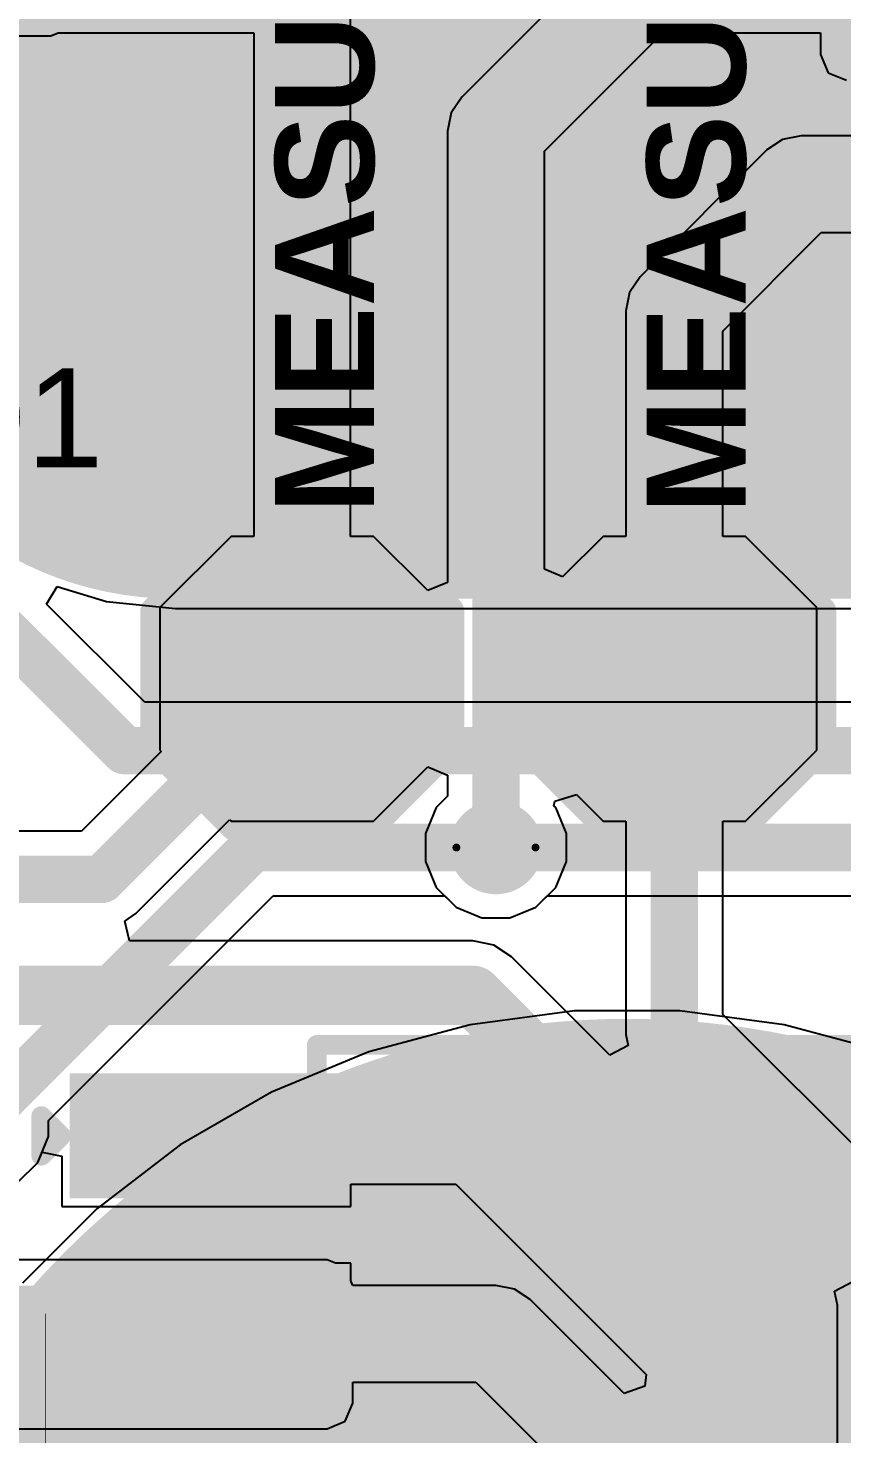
# Model space of a CAD drawing. Header units: inches. Extents: x 0 to 13.7, y 0 to 1.9.
# Drawn here: x 0.1928 to 0.3984, y 0.3242 to 0.6795 of the extents above; entities that cross this region are included whole.
import ezdxf

# ---------------------------------------------------------------- set-up
doc = ezdxf.new("R2010")
doc.units = ezdxf.units.IN
doc.header["$MEASUREMENT"] = 0
for name, color, linetype in [('Bottom Layer', 5, 'Continuous'), ('Bottom Paste', 16, 'Continuous'), ('Bottom Solder', 6, 'Continuous'), ('Drill Drawing', 1, 'Continuous'), ('Top Layer', 1, 'Continuous'), ('Top Overlay', 2, 'Continuous'), ('Top Paste', 8, 'Continuous'), ('Top Solder', 216, 'Continuous'), ('Via Holes', 16, 'Continuous')]:
    doc.layers.add(name, color=color, linetype=linetype)
doc.styles.add('Arial', font='', dxfattribs={"height": 0.2})
doc.styles.add('Arial_Bold', font='', dxfattribs={"height": 0.2})
doc.styles.get('Arial').set_extended_font_data('Arial')
doc.styles.get('Arial_Bold').set_extended_font_data('Arial', bold=True)

# ---------------------------------------------------------------- blocks, each defined once
blk = doc.blocks.new('T__________5')
at = {"layer": 'Top Layer'}
blk.add_hatch(color=1, dxfattribs=at).paths.add_polyline_path([(0.015, 0.03), (-0.015, 0.03), (-0.03, 0.015), (-0.03, -0.015), (-0.015, -0.03), (0.015, -0.03), (0.03, -0.015), (0.03, 0.015)])
at = {"layer": 'Top Paste'}
blk.add_hatch(color=8, dxfattribs=at).paths.add_polyline_path([(0.015, 0.03), (-0.015, 0.03), (-0.03, 0.015), (-0.03, -0.015), (-0.015, -0.03), (0.015, -0.03), (0.03, -0.015), (0.03, 0.015)])
at = {"layer": 'Top Solder'}
blk.add_hatch(color=216, dxfattribs=at).paths.add_polyline_path([(0.017, 0.034), (-0.017, 0.034), (-0.034, 0.017), (-0.034, -0.017), (-0.017, -0.034), (0.017, -0.034), (0.034, -0.017), (0.034, 0.017)])
at = {"layer": 'Top Overlay'}
for points in [[(-0.037, 0.017, 0.00787, 0.00787, 0), (-0.017, 0.037, 0.00787, 0.00787, 0)], [(-0.017, 0.037, 0.00787, 0.00787, 0), (0.017, 0.037, 0.00787, 0.00787, 0)], [(0.017, 0.037, 0.00787, 0.00787, 0), (0.037, 0.017, 0.00787, 0.00787, 0)], [(-0.037, -0.017, 0.00787, 0.00787, 0), (-0.037, 0.017, 0.00787, 0.00787, 0)], [(0.037, -0.017, 0.00787, 0.00787, 0), (0.037, 0.017, 0.00787, 0.00787, 0)], [(-0.037, -0.017, 0.00787, 0.00787, 0), (-0.017, -0.037, 0.00787, 0.00787, 0)], [(0.017, -0.037, 0.00787, 0.00787, 0), (0.037, -0.017, 0.00787, 0.00787, 0)], [(-0.017, -0.037, 0.00787, 0.00787, 0), (0.017, -0.037, 0.00787, 0.00787, 0)]]:
    blk.add_lwpolyline(points, format="xyseb", dxfattribs=at)
for points in [[(-0.01897, 0.037, 0.00394, 0.00394, 1), (-0.01503, 0.037, 0.00394, 0.00394, 1)], [(-0.01897, 0.037, 0.00394, 0.00394, 1), (-0.01503, 0.037, 0.00394, 0.00394, 1)], [(0.01503, 0.037, 0.00394, 0.00394, 1), (0.01897, 0.037, 0.00394, 0.00394, 1)], [(0.01503, 0.037, 0.00394, 0.00394, 1), (0.01897, 0.037, 0.00394, 0.00394, 1)], [(-0.03897, 0.017, 0.00394, 0.00394, 1), (-0.03503, 0.017, 0.00394, 0.00394, 1)], [(-0.03897, 0.017, 0.00394, 0.00394, 1), (-0.03503, 0.017, 0.00394, 0.00394, 1)], [(0.03503, 0.017, 0.00394, 0.00394, 1), (0.03897, 0.017, 0.00394, 0.00394, 1)], [(0.03503, 0.017, 0.00394, 0.00394, 1), (0.03897, 0.017, 0.00394, 0.00394, 1)], [(-0.03897, -0.017, 0.00394, 0.00394, 1), (-0.03503, -0.017, 0.00394, 0.00394, 1)], [(-0.03897, -0.017, 0.00394, 0.00394, 1), (-0.03503, -0.017, 0.00394, 0.00394, 1)], [(0.03503, -0.017, 0.00394, 0.00394, 1), (0.03897, -0.017, 0.00394, 0.00394, 1)], [(0.03503, -0.017, 0.00394, 0.00394, 1), (0.03897, -0.017, 0.00394, 0.00394, 1)], [(-0.01897, -0.037, 0.00394, 0.00394, 1), (-0.01503, -0.037, 0.00394, 0.00394, 1)], [(-0.01897, -0.037, 0.00394, 0.00394, 1), (-0.01503, -0.037, 0.00394, 0.00394, 1)], [(0.01503, -0.037, 0.00394, 0.00394, 1), (0.01897, -0.037, 0.00394, 0.00394, 1)], [(0.01503, -0.037, 0.00394, 0.00394, 1), (0.01897, -0.037, 0.00394, 0.00394, 1)]]:
    blk.add_lwpolyline(points, format="xyseb", close=True, dxfattribs=at)
blk = doc.blocks.new('T__________12')
at = {"layer": 'Top Layer'}
blk.add_hatch(color=1, dxfattribs=at).paths.add_polyline_path([(0.015, 0.03), (-0.015, 0.03), (-0.03, 0.015), (-0.03, -0.015), (-0.015, -0.03), (0.015, -0.03), (0.03, -0.015), (0.03, 0.015)])
at = {"layer": 'Top Paste'}
blk.add_hatch(color=8, dxfattribs=at).paths.add_polyline_path([(0.015, 0.03), (-0.015, 0.03), (-0.03, 0.015), (-0.03, -0.015), (-0.015, -0.03), (0.015, -0.03), (0.03, -0.015), (0.03, 0.015)])
at = {"layer": 'Top Solder'}
blk.add_hatch(color=216, dxfattribs=at).paths.add_polyline_path([(0.017, 0.034), (-0.017, 0.034), (-0.034, 0.017), (-0.034, -0.017), (-0.017, -0.034), (0.017, -0.034), (0.034, -0.017), (0.034, 0.017)])
at = {"layer": 'Top Overlay'}
for points in [[(-0.037, 0.017, 0.00787, 0.00787, 0), (-0.017, 0.037, 0.00787, 0.00787, 0)], [(0.017, 0.037, 0.00787, 0.00787, 0), (-0.017, 0.037, 0.00787, 0.00787, 0)], [(0.037, 0.017, 0.00787, 0.00787, 0), (0.017, 0.037, 0.00787, 0.00787, 0)], [(-0.037, -0.017, 0.00787, 0.00787, 0), (-0.037, 0.017, 0.00787, 0.00787, 0)], [(0.037, -0.017, 0.00787, 0.00787, 0), (0.037, 0.017, 0.00787, 0.00787, 0)], [(-0.017, -0.037, 0.00787, 0.00787, 0), (-0.037, -0.017, 0.00787, 0.00787, 0)], [(0.017, -0.037, 0.00787, 0.00787, 0), (0.037, -0.017, 0.00787, 0.00787, 0)], [(0.017, -0.037, 0.00787, 0.00787, 0), (-0.017, -0.037, 0.00787, 0.00787, 0)]]:
    blk.add_lwpolyline(points, format="xyseb", dxfattribs=at)
for points in [[(-0.01897, 0.037, 0.00394, 0.00394, 1), (-0.01503, 0.037, 0.00394, 0.00394, 1)], [(-0.01897, 0.037, 0.00394, 0.00394, 1), (-0.01503, 0.037, 0.00394, 0.00394, 1)], [(0.01503, 0.037, 0.00394, 0.00394, 1), (0.01897, 0.037, 0.00394, 0.00394, 1)], [(0.01503, 0.037, 0.00394, 0.00394, 1), (0.01897, 0.037, 0.00394, 0.00394, 1)], [(-0.03897, 0.017, 0.00394, 0.00394, 1), (-0.03503, 0.017, 0.00394, 0.00394, 1)], [(-0.03897, 0.017, 0.00394, 0.00394, 1), (-0.03503, 0.017, 0.00394, 0.00394, 1)], [(0.03503, 0.017, 0.00394, 0.00394, 1), (0.03897, 0.017, 0.00394, 0.00394, 1)], [(0.03503, 0.017, 0.00394, 0.00394, 1), (0.03897, 0.017, 0.00394, 0.00394, 1)], [(-0.03897, -0.017, 0.00394, 0.00394, 1), (-0.03503, -0.017, 0.00394, 0.00394, 1)], [(-0.03897, -0.017, 0.00394, 0.00394, 1), (-0.03503, -0.017, 0.00394, 0.00394, 1)], [(0.03503, -0.017, 0.00394, 0.00394, 1), (0.03897, -0.017, 0.00394, 0.00394, 1)], [(0.03503, -0.017, 0.00394, 0.00394, 1), (0.03897, -0.017, 0.00394, 0.00394, 1)], [(-0.01897, -0.037, 0.00394, 0.00394, 1), (-0.01503, -0.037, 0.00394, 0.00394, 1)], [(-0.01897, -0.037, 0.00394, 0.00394, 1), (-0.01503, -0.037, 0.00394, 0.00394, 1)], [(0.01503, -0.037, 0.00394, 0.00394, 1), (0.01897, -0.037, 0.00394, 0.00394, 1)], [(0.01503, -0.037, 0.00394, 0.00394, 1), (0.01897, -0.037, 0.00394, 0.00394, 1)]]:
    blk.add_lwpolyline(points, format="xyseb", close=True, dxfattribs=at)
blk = doc.blocks.new('SOIC_8_15')
at = {"layer": 'Top Layer'}
for points in [[(-0.07579, 0.08681), (-0.07579, 0.06319), (-0.13681, 0.06319), (-0.13681, 0.08681)], [(0.13681, 0.08681), (0.13681, 0.06319), (0.07579, 0.06319), (0.07579, 0.08681)], [(-0.07579, 0.03681), (-0.07579, 0.01319), (-0.13681, 0.01319), (-0.13681, 0.03681)], [(0.13681, 0.03681), (0.13681, 0.01319), (0.07579, 0.01319), (0.07579, 0.03681)], [(-0.07579, -0.01319), (-0.07579, -0.03681), (-0.13681, -0.03681), (-0.13681, -0.01319)], [(0.13681, -0.01319), (0.13681, -0.03681), (0.07579, -0.03681), (0.07579, -0.01319)], [(-0.07579, -0.06319), (-0.07579, -0.08681), (-0.13681, -0.08681), (-0.13681, -0.06319)], [(0.13681, -0.06319), (0.13681, -0.08681), (0.07579, -0.08681), (0.07579, -0.06319)]]:
    blk.add_hatch(color=1, dxfattribs=at).paths.add_polyline_path(points)
at = {"layer": 'Top Overlay'}
blk.add_hatch(color=2, dxfattribs=at).paths.add_polyline_path([(-0.072, 0.062), (-0.059, 0.062), (-0.059, 0.088), (-0.072, 0.088)])
at = {"layer": 'Top Paste'}
for points in [[(-0.07579, 0.08681), (-0.07579, 0.06319), (-0.13681, 0.06319), (-0.13681, 0.08681)], [(0.13681, 0.08681), (0.13681, 0.06319), (0.07579, 0.06319), (0.07579, 0.08681)], [(-0.07579, 0.03681), (-0.07579, 0.01319), (-0.13681, 0.01319), (-0.13681, 0.03681)], [(0.13681, 0.03681), (0.13681, 0.01319), (0.07579, 0.01319), (0.07579, 0.03681)], [(-0.07579, -0.01319), (-0.07579, -0.03681), (-0.13681, -0.03681), (-0.13681, -0.01319)], [(0.13681, -0.01319), (0.13681, -0.03681), (0.07579, -0.03681), (0.07579, -0.01319)], [(-0.07579, -0.06319), (-0.07579, -0.08681), (-0.13681, -0.08681), (-0.13681, -0.06319)], [(0.13681, -0.06319), (0.13681, -0.08681), (0.07579, -0.08681), (0.07579, -0.06319)]]:
    blk.add_hatch(color=8, dxfattribs=at).paths.add_polyline_path(points)
at = {"layer": 'Top Solder'}
for points in [[(-0.07179, 0.09081), (-0.07179, 0.05919), (-0.14081, 0.05919), (-0.14081, 0.09081)], [(0.14081, 0.09081), (0.14081, 0.05919), (0.07179, 0.05919), (0.07179, 0.09081)], [(-0.07179, 0.04081), (-0.07179, 0.00919), (-0.14081, 0.00919), (-0.14081, 0.04081)], [(0.14081, 0.04081), (0.14081, 0.00919), (0.07179, 0.00919), (0.07179, 0.04081)], [(-0.07179, -0.00919), (-0.07179, -0.04081), (-0.14081, -0.04081), (-0.14081, -0.00919)], [(0.14081, -0.00919), (0.14081, -0.04081), (0.07179, -0.04081), (0.07179, -0.00919)], [(-0.07179, -0.05919), (-0.07179, -0.09081), (-0.14081, -0.09081), (-0.14081, -0.05919)], [(0.14081, -0.05919), (0.14081, -0.09081), (0.07179, -0.09081), (0.07179, -0.05919)]]:
    blk.add_hatch(color=216, dxfattribs=at).paths.add_polyline_path(points)
at = {"layer": 'Top Overlay'}
for points in [[(-0.07837, 0.091, 0.005, 0.005, 0), (-0.07837, 0.098, 0.005, 0.005, 0)], [(-0.07837, 0.098, 0.005, 0.005, 0), (0.07837, 0.098, 0.005, 0.005, 0)], [(0.07837, 0.091, 0.005, 0.005, 0), (0.07837, 0.098, 0.005, 0.005, 0)], [(-0.148, 0.08, 0.005, 0.005, 0), (-0.143, 0.075, 0.005, 0.005, 0)], [(-0.148, 0.07, 0.005, 0.005, 0), (-0.148, 0.08, 0.005, 0.005, 0)], [(-0.148, 0.07, 0.005, 0.005, 0), (-0.143, 0.075, 0.005, 0.005, 0)], [(-0.07837, -0.098, 0.005, 0.005, 0), (-0.07837, -0.091, 0.005, 0.005, 0)], [(0.07837, -0.098, 0.005, 0.005, 0), (0.07837, -0.091, 0.005, 0.005, 0)], [(-0.07837, -0.098, 0.005, 0.005, 0), (0.07837, -0.098, 0.005, 0.005, 0)]]:
    blk.add_lwpolyline(points, format="xyseb", dxfattribs=at)
for points in [[(-0.07962, 0.098, 0.0025, 0.0025, 1), (-0.07712, 0.098, 0.0025, 0.0025, 1)], [(-0.07962, 0.098, 0.0025, 0.0025, 1), (-0.07712, 0.098, 0.0025, 0.0025, 1)], [(0.07712, 0.098, 0.0025, 0.0025, 1), (0.07962, 0.098, 0.0025, 0.0025, 1)], [(0.07712, 0.098, 0.0025, 0.0025, 1), (0.07962, 0.098, 0.0025, 0.0025, 1)], [(-0.07962, 0.091, 0.0025, 0.0025, 1), (-0.07712, 0.091, 0.0025, 0.0025, 1)], [(0.07712, 0.091, 0.0025, 0.0025, 1), (0.07962, 0.091, 0.0025, 0.0025, 1)], [(-0.14925, 0.08, 0.0025, 0.0025, 1), (-0.14675, 0.08, 0.0025, 0.0025, 1)], [(-0.14925, 0.08, 0.0025, 0.0025, 1), (-0.14675, 0.08, 0.0025, 0.0025, 1)], [(-0.14425, 0.075, 0.0025, 0.0025, 1), (-0.14175, 0.075, 0.0025, 0.0025, 1)], [(-0.14425, 0.075, 0.0025, 0.0025, 1), (-0.14175, 0.075, 0.0025, 0.0025, 1)], [(-0.14925, 0.07, 0.0025, 0.0025, 1), (-0.14675, 0.07, 0.0025, 0.0025, 1)], [(-0.14925, 0.07, 0.0025, 0.0025, 1), (-0.14675, 0.07, 0.0025, 0.0025, 1)], [(-0.07962, -0.091, 0.0025, 0.0025, 1), (-0.07712, -0.091, 0.0025, 0.0025, 1)], [(0.07712, -0.091, 0.0025, 0.0025, 1), (0.07962, -0.091, 0.0025, 0.0025, 1)], [(-0.07962, -0.098, 0.0025, 0.0025, 1), (-0.07712, -0.098, 0.0025, 0.0025, 1)], [(-0.07962, -0.098, 0.0025, 0.0025, 1), (-0.07712, -0.098, 0.0025, 0.0025, 1)], [(0.07712, -0.098, 0.0025, 0.0025, 1), (0.07962, -0.098, 0.0025, 0.0025, 1)], [(0.07712, -0.098, 0.0025, 0.0025, 1), (0.07962, -0.098, 0.0025, 0.0025, 1)]]:
    blk.add_lwpolyline(points, format="xyseb", close=True, dxfattribs=at)
blk = doc.blocks.new('R___0402_34')
at = {"layer": 'Top Layer'}
for points in [[(-0.0275, -0.0125), (-0.0275, 0.0125), (-0.0095, 0.0125), (-0.0095, -0.0125)], [(0.0095, -0.0125), (0.0095, 0.0125), (0.0275, 0.0125), (0.0275, -0.0125)]]:
    blk.add_hatch(color=1, dxfattribs=at).paths.add_polyline_path(points)
at = {"layer": 'Top Paste'}
for points in [[(-0.0275, -0.0125), (-0.0275, 0.0125), (-0.0095, 0.0125), (-0.0095, -0.0125)], [(0.0095, -0.0125), (0.0095, 0.0125), (0.0275, 0.0125), (0.0275, -0.0125)]]:
    blk.add_hatch(color=8, dxfattribs=at).paths.add_polyline_path(points)
at = {"layer": 'Top Solder'}
for points in [[(-0.02967, -0.01467), (-0.02967, 0.01467), (-0.00733, 0.01467), (-0.00733, -0.01467)], [(0.00733, -0.01467), (0.00733, 0.01467), (0.02967, 0.01467), (0.02967, -0.01467)]]:
    blk.add_hatch(color=216, dxfattribs=at).paths.add_polyline_path(points)
at = {"layer": 'Top Overlay'}
for points in [[(-0.031, 0.016, 0.005, 0.005, 0), (-0.031, -0.016, 0.005, 0.005, 0)], [(-0.031, 0.016, 0.005, 0.005, 0), (0.031, 0.016, 0.005, 0.005, 0)], [(0.031, 0.016, 0.005, 0.005, 0), (0.031, -0.016, 0.005, 0.005, 0)], [(-0.031, -0.016, 0.005, 0.005, 0), (0.031, -0.016, 0.005, 0.005, 0)], [(-0.032, -0.017, 0.000127, 0.000127, 0), (0.032, -0.017, 0.000127, 0.000127, 0)]]:
    blk.add_lwpolyline(points, format="xyseb", dxfattribs=at)
for points in [[(-0.03225, 0.016, 0.0025, 0.0025, 1), (-0.02975, 0.016, 0.0025, 0.0025, 1)], [(-0.03225, 0.016, 0.0025, 0.0025, 1), (-0.02975, 0.016, 0.0025, 0.0025, 1)], [(0.02975, 0.016, 0.0025, 0.0025, 1), (0.03225, 0.016, 0.0025, 0.0025, 1)], [(0.02975, 0.016, 0.0025, 0.0025, 1), (0.03225, 0.016, 0.0025, 0.0025, 1)], [(-0.03225, -0.016, 0.0025, 0.0025, 1), (-0.02975, -0.016, 0.0025, 0.0025, 1)], [(-0.03225, -0.016, 0.0025, 0.0025, 1), (-0.02975, -0.016, 0.0025, 0.0025, 1)], [(0.02975, -0.016, 0.0025, 0.0025, 1), (0.03225, -0.016, 0.0025, 0.0025, 1)], [(0.02975, -0.016, 0.0025, 0.0025, 1), (0.03225, -0.016, 0.0025, 0.0025, 1)], [(-0.03203, -0.017, 0.0000635, 0.0000635, 1), (-0.03197, -0.017, 0.0000635, 0.0000635, 1)], [(0.03197, -0.017, 0.0000635, 0.0000635, 1), (0.03203, -0.017, 0.0000635, 0.0000635, 1)]]:
    blk.add_lwpolyline(points, format="xyseb", close=True, dxfattribs=at)
blk = doc.blocks.new('_EMG________B_36')
at = {"layer": 'Bottom Layer'}
h = blk.add_hatch(color=5, dxfattribs=at)
edge = h.paths.add_edge_path()
edge.add_arc((-0.11417, 0.0005), 0.08268, 90, 270)
edge.add_line((-0.11417, -0.08217), (0.11417, -0.08217))
edge.add_arc((0.11417, 0.0005), 0.08268, 270, 450)
edge.add_line((0.11417, 0.08318), (-0.11417, 0.08318))
h = blk.add_hatch(color=5, dxfattribs=at)
edge = h.paths.add_edge_path()
edge.add_arc((0, -0.3932), 0.19685, 0, 360)
at = {"layer": 'Bottom Paste'}
h = blk.add_hatch(color=16, dxfattribs=at)
edge = h.paths.add_edge_path()
edge.add_arc((-0.11417, 0.0005), 0.08268, 90, 270)
edge.add_line((-0.11417, -0.08217), (0.11417, -0.08217))
edge.add_arc((0.11417, 0.0005), 0.08268, 270, 450)
edge.add_line((0.11417, 0.08318), (-0.11417, 0.08318))
h = blk.add_hatch(color=16, dxfattribs=at)
edge = h.paths.add_edge_path()
edge.add_arc((0, -0.3932), 0.19685, 0, 360)
at = {"layer": 'Bottom Solder'}
h = blk.add_hatch(color=6, dxfattribs=at)
edge = h.paths.add_edge_path()
edge.add_arc((-0.11417, 0.0005), 0.08668, 90, 270)
edge.add_line((-0.11417, -0.08617), (0.11417, -0.08617))
edge.add_arc((0.11417, 0.0005), 0.08668, 270, 450)
edge.add_line((0.11417, 0.08718), (-0.11417, 0.08718))
h = blk.add_hatch(color=6, dxfattribs=at)
edge = h.paths.add_edge_path()
edge.add_arc((0, -0.3932), 0.20085, 0, 360)

msp = doc.modelspace()

# ---------------------------------------------------------------- hatches: boundary and pattern name
at = {"layer": 'Bottom Layer'}
h = msp.add_hatch(color=5, dxfattribs=at)
edge = h.paths.add_edge_path()
edge.add_arc((0.31099, 0.47236), 0.01181, 0, 360)
at = {"layer": 'Top Layer'}
h = msp.add_hatch(color=1, dxfattribs=at)
edge = h.paths.add_edge_path()
edge.add_arc((0.31099, 0.47236), 0.01181, 0, 360)
msp.add_hatch(color=1, dxfattribs=at).paths.add_polyline_path([(0.16762, 0.33197), (0.26831, 0.33197), (0.26831, 0.36166), (0.16762, 0.36166)])
at = {"layer": 'Via Holes'}
h = msp.add_hatch(color=7, dxfattribs=at)
edge = h.paths.add_edge_path()
edge.add_arc((0.31099, 0.47236), 0.00591, 0, 360)

# ---------------------------------------------------------------- linework, layer by layer
at = {"layer": 'Bottom Layer'}
for p, q in [((0.19743, 0.5339), (0.20008, 0.53832)), ((0.20008, 0.53832), (0.21261, 0.53452)), ((0.22225, 0.50908), (0.19743, 0.5339)), ((0.21261, 0.53452), (0.23, 0.53281)), ((0.23, 0.53281), (0.45834, 0.53281)), ((0.51335, 0.50908), (0.22225, 0.50908)), ((0.19793, 0.40335), (0.2547, 0.46012)), ((0.2547, 0.46012), (0.29803, 0.46012)), ((0.29803, 0.46012), (0.3009, 0.45726)), ((0.32108, 0.45726), (0.32394, 0.46012)), ((0.32394, 0.46012), (0.41982, 0.46012)), ((0.3009, 0.45726), (0.30744, 0.45455)), ((0.31453, 0.45455), (0.32108, 0.45726)), ((0.30744, 0.45455), (0.31453, 0.45455)), ((0.33087, 0.43106), (0.30451, 0.42759)), ((0.35746, 0.43106), (0.33087, 0.43106)), ((0.38383, 0.42759), (0.35746, 0.43106)), ((0.30451, 0.42759), (0.27883, 0.42071)), ((0.40951, 0.42071), (0.38383, 0.42759)), ((0.27883, 0.42071), (0.25426, 0.41053)), ((0.25426, 0.41053), (0.23123, 0.39724)), ((0.19793, 0.3993), (0.19793, 0.40335)), ((0.19522, 0.39276), (0.19793, 0.3993)), ((0.23123, 0.39724), (0.21013, 0.38105)), ((0.19021, 0.38775), (0.19522, 0.39276)), ((0.21013, 0.38105), (0.19133, 0.36225))]:
    msp.add_line(p, q, dxfattribs=at)
for points in [[(0.12092, 0.62191, 0.012, 0.012, 0), (0.34417, 0.62191, 0.012, 0.012, 0)], [(0.16353, 0.5505, 0.012, 0.012, 0), (0.21718, 0.49685, 0.012, 0.012, 0)], [(0.21718, 0.49685, 0.012, 0.012, 0), (0.5263, 0.49685, 0.012, 0.012, 0)], [(0.18012, 0.40285, 0.012, 0.012, 0), (0.24963, 0.47236, 0.012, 0.012, 0)], [(0.24963, 0.47236, 0.012, 0.012, 0), (0.31099, 0.47236, 0.012, 0.012, 0)], [(0.31099, 0.47236, 0.012, 0.012, 0), (0.42489, 0.47236, 0.012, 0.012, 0)]]:
    msp.add_lwpolyline(points, format="xyseb", dxfattribs=at)
for points in [[(0.34117, 0.62191, 0.006, 0.006, 1), (0.34717, 0.62191, 0.006, 0.006, 1)], [(0.21418, 0.49685, 0.006, 0.006, 1), (0.22018, 0.49685, 0.006, 0.006, 1)], [(0.21418, 0.49685, 0.006, 0.006, 1), (0.22018, 0.49685, 0.006, 0.006, 1)], [(0.24663, 0.47236, 0.006, 0.006, 1), (0.25263, 0.47236, 0.006, 0.006, 1)], [(0.24663, 0.47236, 0.006, 0.006, 1), (0.25263, 0.47236, 0.006, 0.006, 1)], [(0.30799, 0.47236, 0.006, 0.006, 1), (0.31399, 0.47236, 0.006, 0.006, 1)], [(0.30799, 0.47236, 0.006, 0.006, 1), (0.31399, 0.47236, 0.006, 0.006, 1)]]:
    msp.add_lwpolyline(points, format="xyseb", close=True, dxfattribs=at)
at = {"layer": 'Drill Drawing'}
for points in [[(0.32099, 0.47236, 0.002, 0.002, 1), (0.30099, 0.47236, 0.002, 0.002, 1)], [(0.30049, 0.47236, 0.001, 0.001, 1), (0.30149, 0.47236, 0.001, 0.001, 1)], [(0.32049, 0.47236, 0.001, 0.001, 1), (0.32149, 0.47236, 0.001, 0.001, 1)]]:
    msp.add_lwpolyline(points, format="xyseb", close=True, dxfattribs=at)
at = {"layer": 'Top Layer'}
for p, q in [((0.33942, 0.69912), (0.30233, 0.66203)), ((0.27427, 0.551), (0.27427, 0.68344)), ((0.1657, 0.67748), (0.19854, 0.67748)), ((0.19854, 0.67748), (0.20035, 0.67823)), ((0.20035, 0.67823), (0.2498, 0.67823)), ((0.2498, 0.67823), (0.2498, 0.551)), ((0.32322, 0.64831), (0.35314, 0.67823)), ((0.35314, 0.67823), (0.39303, 0.67823)), ((0.39303, 0.67823), (0.39303, 0.67275)), ((0.39303, 0.67275), (0.39494, 0.66816)), ((0.39494, 0.66816), (0.39953, 0.66626)), ((0.30233, 0.66203), (0.29968, 0.65806)), ((0.29968, 0.65806), (0.29875, 0.65338)), ((0.29875, 0.65338), (0.29875, 0.53936)), ((0.3834, 0.6513), (0.37944, 0.64865)), ((0.38809, 0.65224), (0.3834, 0.6513)), ((0.58293, 0.65224), (0.38809, 0.65224)), ((0.32322, 0.54271), (0.32322, 0.64831)), ((0.37944, 0.64865), (0.34739, 0.61661)), ((0.36828, 0.60289), (0.39315, 0.62776)), ((0.39315, 0.62776), (0.588, 0.62776)), ((0.34739, 0.61661), (0.34474, 0.61264)), ((0.34474, 0.61264), (0.34381, 0.60796)), ((0.34381, 0.60796), (0.34381, 0.551)), ((0.36828, 0.551), (0.36828, 0.60289)), ((0.24404, 0.551), (0.22604, 0.533)), ((0.2498, 0.551), (0.24404, 0.551)), ((0.28004, 0.551), (0.27427, 0.551)), ((0.29375, 0.53728), (0.28004, 0.551)), ((0.33804, 0.551), (0.32784, 0.5408)), ((0.34381, 0.551), (0.33804, 0.551)), ((0.37404, 0.551), (0.36828, 0.551)), ((0.39204, 0.533), (0.37404, 0.551)), ((0.32784, 0.5408), (0.32322, 0.54271)), ((0.29875, 0.53936), (0.29375, 0.53728)), ((0.22604, 0.533), (0.22604, 0.497)), ((0.39204, 0.497), (0.39204, 0.533)), ((0.22638, 0.49665), (0.20627, 0.47653)), ((0.22604, 0.497), (0.22638, 0.49665)), ((0.37404, 0.479), (0.39204, 0.497)), ((0.28004, 0.479), (0.29375, 0.49272)), ((0.29375, 0.49272), (0.29875, 0.49064)), ((0.29875, 0.49064), (0.29875, 0.48531)), ((0.29875, 0.48531), (0.29589, 0.48245)), ((0.32565, 0.48288), (0.32589, 0.48408)), ((0.32589, 0.48408), (0.33131, 0.48573)), ((0.33131, 0.48573), (0.33804, 0.479)), ((0.29589, 0.48245), (0.29318, 0.4759)), ((0.32609, 0.48245), (0.32565, 0.48288)), ((0.3288, 0.4759), (0.32609, 0.48245)), ((0.20627, 0.47653), (0.07834, 0.47653)), ((0.21999, 0.45565), (0.24369, 0.47935)), ((0.24369, 0.47935), (0.24404, 0.479)), ((0.24404, 0.479), (0.28004, 0.479)), ((0.33804, 0.479), (0.34381, 0.479)), ((0.34381, 0.479), (0.34381, 0.42513)), ((0.36828, 0.43019), (0.36828, 0.479)), ((0.36828, 0.479), (0.37404, 0.479)), ((0.29318, 0.4759), (0.29318, 0.46881)), ((0.3288, 0.46881), (0.3288, 0.4759)), ((0.29318, 0.46881), (0.29589, 0.46227)), ((0.32609, 0.46227), (0.3288, 0.46881)), ((0.29589, 0.46227), (0.3009, 0.45726)), ((0.32108, 0.45726), (0.32609, 0.46227)), ((0.21717, 0.45376), (0.21999, 0.45565)), ((0.3009, 0.45726), (0.30744, 0.45455)), ((0.31453, 0.45455), (0.32108, 0.45726)), ((0.21842, 0.44876), (0.21717, 0.45376)), ((0.30744, 0.45455), (0.31453, 0.45455)), ((0.30516, 0.44876), (0.21842, 0.44876)), ((0.31042, 0.44772), (0.30516, 0.44876)), ((0.31489, 0.44473), (0.31042, 0.44772)), ((0.33976, 0.41987), (0.31489, 0.44473)), ((0.40839, 0.39008), (0.36828, 0.43019)), ((0.34381, 0.42513), (0.34436, 0.42233)), ((0.34436, 0.42233), (0.33976, 0.41987)), ((0.19522, 0.39276), (0.19629, 0.39533)), ((0.19629, 0.39533), (0.20129, 0.39434)), ((0.19021, 0.38775), (0.19522, 0.39276)), ((0.20129, 0.39434), (0.20129, 0.38166)), ((0.27431, 0.38166), (0.27431, 0.38724)), ((0.27431, 0.38724), (0.30084, 0.38724)), ((0.30084, 0.38724), (0.34892, 0.33916)), ((0.20129, 0.38166), (0.27431, 0.38166)), ((0.26831, 0.36816), (0.16762, 0.36816)), ((0.27042, 0.36728), (0.26831, 0.36816)), ((0.27431, 0.36728), (0.27042, 0.36728)), ((0.27431, 0.36285), (0.27431, 0.36728)), ((0.27479, 0.36171), (0.27431, 0.36285)), ((0.39655, 0.36024), (0.40116, 0.36271)), ((0.31099, 0.36171), (0.27479, 0.36171)), ((0.31567, 0.36078), (0.31099, 0.36171)), ((0.31964, 0.35812), (0.31567, 0.36078)), ((0.39726, 0.35666), (0.39655, 0.36024)), ((0.34336, 0.3344), (0.31964, 0.35812)), ((0.39726, 0.35665), (0.39726, 0.35666)), ((0.39726, 0.27443), (0.39726, 0.35665)), ((0.34892, 0.33916), (0.34857, 0.33627)), ((0.27481, 0.33197), (0.27481, 0.33724)), ((0.27481, 0.33724), (0.30592, 0.33724)), ((0.30592, 0.33724), (0.33175, 0.3114)), ((0.34857, 0.33627), (0.34336, 0.3344)), ((0.2729, 0.32738), (0.27481, 0.33197)), ((0.26831, 0.32548), (0.2729, 0.32738)), ((0.16762, 0.32548), (0.26831, 0.32548))]:
    msp.add_line(p, q, dxfattribs=at)
for points in [[(0.25501, 0.69047, 0.012, 0.012, 0), (0.26204, 0.68344, 0.012, 0.012, 0)], [(0.31099, 0.65338, 0.012, 0.012, 0), (0.34807, 0.69047, 0.012, 0.012, 0)], [(0.26204, 0.515, 0.012, 0.012, 0), (0.26204, 0.68344, 0.012, 0.012, 0)], [(0.31099, 0.47236, 0.012, 0.012, 0), (0.31099, 0.65338, 0.012, 0.012, 0)], [(0.35604, 0.60796, 0.012, 0.012, 0), (0.38809, 0.64, 0.012, 0.012, 0)], [(0.38809, 0.64, 0.012, 0.012, 0), (0.588, 0.64, 0.012, 0.012, 0)], [(0.35604, 0.515, 0.012, 0.012, 0), (0.35604, 0.60796, 0.012, 0.012, 0)], [(0.21133, 0.4643, 0.012, 0.012, 0), (0.26204, 0.515, 0.012, 0.012, 0)], [(0.35604, 0.42513, 0.012, 0.012, 0), (0.35604, 0.515, 0.012, 0.012, 0)], [(0.06334, 0.4643, 0.012, 0.012, 0), (0.21133, 0.4643, 0.012, 0.012, 0)], [(0.17054, 0.435, 0.015, 0.015, 0), (0.30516, 0.435, 0.015, 0.015, 0)], [(0.30516, 0.435, 0.015, 0.015, 0), (0.3835, 0.35666, 0.015, 0.015, 0)], [(0.35604, 0.42513, 0.012, 0.012, 0), (0.4317, 0.34947, 0.012, 0.012, 0)], [(0.2378, 0.39947, 0.012, 0.012, 0), (0.30591, 0.39947, 0.012, 0.012, 0)], [(0.30591, 0.39947, 0.012, 0.012, 0), (0.36199, 0.3434, 0.012, 0.012, 0)], [(0.3835, 0.26873, 0.015, 0.015, 0), (0.3835, 0.35666, 0.015, 0.015, 0)], [(0.2378, 0.34947, 0.012, 0.012, 0), (0.31099, 0.34947, 0.012, 0.012, 0)], [(0.31099, 0.34947, 0.012, 0.012, 0), (0.34399, 0.31647, 0.012, 0.012, 0)], [(0.36199, 0.22191, 0.012, 0.012, 0), (0.36199, 0.3434, 0.012, 0.012, 0)]]:
    msp.add_lwpolyline(points, format="xyseb", dxfattribs=at)
for points in [[(0.25904, 0.68344, 0.006, 0.006, 1), (0.26504, 0.68344, 0.006, 0.006, 1)], [(0.25904, 0.68344, 0.006, 0.006, 1), (0.26504, 0.68344, 0.006, 0.006, 1)], [(0.30799, 0.65338, 0.006, 0.006, 1), (0.31399, 0.65338, 0.006, 0.006, 1)], [(0.30799, 0.65338, 0.006, 0.006, 1), (0.31399, 0.65338, 0.006, 0.006, 1)], [(0.38509, 0.64, 0.006, 0.006, 1), (0.39109, 0.64, 0.006, 0.006, 1)], [(0.38509, 0.64, 0.006, 0.006, 1), (0.39109, 0.64, 0.006, 0.006, 1)], [(0.35304, 0.60796, 0.006, 0.006, 1), (0.35904, 0.60796, 0.006, 0.006, 1)], [(0.35304, 0.60796, 0.006, 0.006, 1), (0.35904, 0.60796, 0.006, 0.006, 1)], [(0.25904, 0.515, 0.006, 0.006, 1), (0.26504, 0.515, 0.006, 0.006, 1)], [(0.25904, 0.515, 0.006, 0.006, 1), (0.26504, 0.515, 0.006, 0.006, 1)], [(0.35304, 0.515, 0.006, 0.006, 1), (0.35904, 0.515, 0.006, 0.006, 1)], [(0.35304, 0.515, 0.006, 0.006, 1), (0.35904, 0.515, 0.006, 0.006, 1)], [(0.30799, 0.47236, 0.006, 0.006, 1), (0.31399, 0.47236, 0.006, 0.006, 1)], [(0.20833, 0.4643, 0.006, 0.006, 1), (0.21433, 0.4643, 0.006, 0.006, 1)], [(0.20833, 0.4643, 0.006, 0.006, 1), (0.21433, 0.4643, 0.006, 0.006, 1)], [(0.30141, 0.435, 0.0075, 0.0075, 1), (0.30891, 0.435, 0.0075, 0.0075, 1)], [(0.30141, 0.435, 0.0075, 0.0075, 1), (0.30891, 0.435, 0.0075, 0.0075, 1)], [(0.35304, 0.42513, 0.006, 0.006, 1), (0.35904, 0.42513, 0.006, 0.006, 1)], [(0.35304, 0.42513, 0.006, 0.006, 1), (0.35904, 0.42513, 0.006, 0.006, 1)], [(0.2348, 0.39947, 0.006, 0.006, 1), (0.2408, 0.39947, 0.006, 0.006, 1)], [(0.30291, 0.39947, 0.006, 0.006, 1), (0.30891, 0.39947, 0.006, 0.006, 1)], [(0.30291, 0.39947, 0.006, 0.006, 1), (0.30891, 0.39947, 0.006, 0.006, 1)], [(0.37975, 0.35666, 0.0075, 0.0075, 1), (0.38725, 0.35666, 0.0075, 0.0075, 1)], [(0.37975, 0.35666, 0.0075, 0.0075, 1), (0.38725, 0.35666, 0.0075, 0.0075, 1)], [(0.2348, 0.34947, 0.006, 0.006, 1), (0.2408, 0.34947, 0.006, 0.006, 1)], [(0.30799, 0.34947, 0.006, 0.006, 1), (0.31399, 0.34947, 0.006, 0.006, 1)], [(0.30799, 0.34947, 0.006, 0.006, 1), (0.31399, 0.34947, 0.006, 0.006, 1)], [(0.35899, 0.3434, 0.006, 0.006, 1), (0.36499, 0.3434, 0.006, 0.006, 1)], [(0.35899, 0.3434, 0.006, 0.006, 1), (0.36499, 0.3434, 0.006, 0.006, 1)]]:
    msp.add_lwpolyline(points, format="xyseb", close=True, dxfattribs=at)

# ---------------------------------------------------------------- block references
for name, p in [('_EMG________B_36', (0.34417, 0.62141)), ('T__________5', (0.26204, 0.515)), ('SOIC_8_15', (0.3441, 0.32447))]:
    msp.add_blockref(name, p)
for name, p, rotation in [('T__________12', (0.35604, 0.515), 270), ('R___0402_34', (0.18012, 0.32247), 90)]:
    msp.add_blockref(name, p, dxfattribs=dict(rotation=rotation))

# ---------------------------------------------------------------- texts
at = {"layer": 'Top Overlay', "style": 'Arial_Bold'}
for s, p in [('MEASURE#', (0.28017, 0.55667)), ('MEASURE*', (0.37405, 0.55663))]:
    msp.add_text(s, height=0.025, rotation=90, dxfattribs=at).set_placement(p)
at = {"layer": 'Top Overlay', "style": 'Arial'}
msp.add_text('LED1', height=0.025, dxfattribs=at).set_placement((0.12442, 0.56846))

doc.saveas('drawing.dxf')
